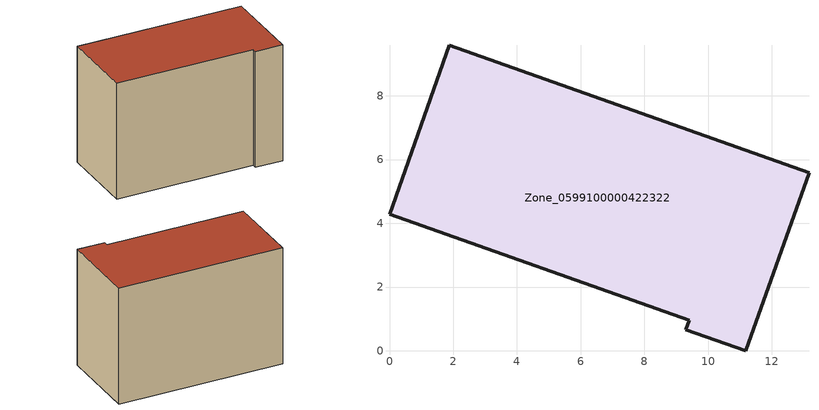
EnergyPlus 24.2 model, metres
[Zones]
Zone_0599100000422322
 floor ground (C_G): 9.3,0.67 9.4,0.95 0,4.28 1.88,9.59 13.16,5.59 11.18,0 z0.53
 wall outside (C_F): 9.4,0.95 9.3,0.67 11.18,0 13.16,5.59 1.88,9.59 0,4.28 9.4,0.95 z0.53:9.12
 roof outside (C_R): 1.88,9.59 0,4.28 9.4,0.95 9.3,0.67 11.18,0 13.16,5.59 z9.12
[BUILDING]
Pand.0599100000422322: North Axis=0; Terrain=City; Loads Convergence Tolerance Value=0.04; Temperature Convergence Tolerance Value=0.4; Solar Distribution=FullExterior; Maximum Number of Warmup Days=25; Minimum Number of Warmup Days=1
[Site:Location]
Rotterdam.The.Hague.AP_ZH_NLD Design_Conditions: Latitude=51.96; Longitude=4.45; Time Zone=1; Elevation=-4.5
[SITE:GROUNDTEMPERATURE:BUILDINGSURFACE]
18, 18, 18, 18, 18, 18, 18, 18, 18, 18, 18, 18
[MATERIAL] Thermal Absorptance=0.9; Solar Absorptance=0.7; Visible Absorptance=0.7
Name | Roughness | Thickness | Conductivity | Density | Specific Heat
G.TC.2006-2014 | MediumSmooth | 0.15 | 0.06 | 540 | 1210
F.TC.2006-2014 | Rough | 0.3 | 0.12 | 1920 | 840
R.TC.2006-2014 | MediumRough | 0.2 | 0.08 | 1500 | 1000
[CONSTRUCTION]
C_G: G.TC.2006-2014
C_F: F.TC.2006-2014
C_R: R.TC.2006-2014
[ZONE]
Zone_0599100000422322: Type=1; Multiplier=1; Ceiling Height=Autocalculate; Volume=Autocalculate; Floor Area=autocalculate; Part of Total Floor Area=Yes
[ZONEINFILTRATION:DESIGNFLOWRATE]
Infil_Zone_0599100000422322: Zone or ZoneList or Space or SpaceList=Zone_0599100000422322; Schedule=AlwaysOn; Design Flow Rate Calculation Method=Flow/Area; Flow Rate per Floor Area=0.0015; Constant Term Coefficient=1; Temperature Term Coefficient=0; Velocity Term Coefficient=0; Velocity Squared Term Coefficient=0
[HVACTEMPLATE:ZONE:IDEALLOADSAIRSYSTEM]
Zone_0599100000422322: Maximum Heating Supply Air Temperature=50; Minimum Cooling Supply Air Temperature=13; Maximum Heating Supply Air Humidity Ratio=0.0156; Minimum Cooling Supply Air Humidity Ratio=0.0077; Heating Limit=NoLimit; Cooling Limit=NoLimit; Dehumidification Control Type=ConstantSensibleHeatRatio; Cooling Sensible Heat Ratio=0.7; Dehumidification Setpoint=60; Humidification Control Type=None; Humidification Setpoint=30; Outdoor Air Method=None; Outdoor Air Flow Rate per Person=0.00944; Outdoor Air Flow Rate per Zone Floor Area=0; Outdoor Air Flow Rate per Zone=0; Demand Controlled Ventilation Type=None; Outdoor Air Economizer Type=NoEconomizer; Heat Recovery Type=None; Sensible Heat Recovery Effectiveness=0.7; Latent Heat Recovery Effectiveness=0.65
[ZONECONTROL:THERMOSTAT]
ThermostatControl_Zone_0599100000422322: Zone or ZoneList=Zone_0599100000422322; Control Type Schedule=DualSetpointControlType; Control 1=Thermostat_Zone_0599100000422322; Temperature Difference Between Cutout And Setpoint=0
[THERMOSTATSETPOINT:DUALSETPOINT]
Thermostat_Zone_0599100000422322: Heating Setpoint Temperature Schedule=HeatingSetpoint_Zone_0599100000422322; Cooling Setpoint Temperature Schedule=CoolingSetpoint_Zone_0599100000422322
[SCHEDULE:COMPACT]
HeatingSetpoint_Zone_0599100000422322: Through: 12/31, For: AllDays, Until: 24:00, 21
CoolingSetpoint_Zone_0599100000422322: Through: 12/31, For: AllDays, Until: 24:00, 24
DualSetpointControlType: Through: 12/31, For: AllDays, Until: 24:00, 4
AlwaysOn: Through: 12/31, For: AllDays, Until: 24:00, 1
